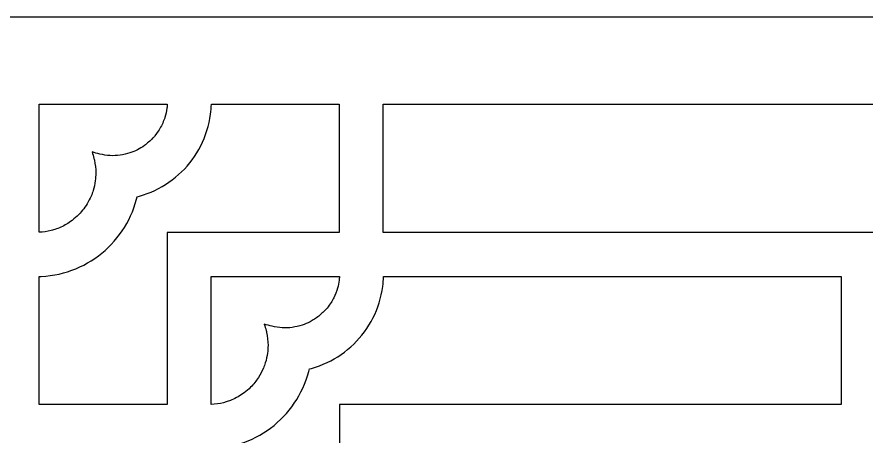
# Model space of a CAD drawing. Header units: centimetres. Extents: x -27 to -1.5, y 3.4 to 9.
# Drawn here: x -10.196 to -6.125, y 6.989 to 9.001 of the extents above; entities that cross this region are included whole.
import ezdxf

# ---------------------------------------------------------------- set-up
doc = ezdxf.new("R2010")
doc.units = ezdxf.units.CM
doc.header["$MEASUREMENT"] = 0
doc.layers.add('layer 1', color=7, linetype='Continuous')

msp = doc.modelspace()

# ---------------------------------------------------------------- linework, layer by layer
at = {"layer": 'layer 1', "color": 250}
for points, knots in [([(-26.99913, 3.42708), (-26.99913, 3.42708), (-26.99913, 9.00076), (-26.99913, 9.00076), (-26.99913, 9.00076), (-26.99913, 9.00076), (-1.49953, 9.00076), (-1.49953, 9.00076), (-1.49953, 9.00076), (-1.49953, 9.00076), (-1.49953, 3.42708), (-1.49953, 3.42708), (-1.49953, 3.42708), (-1.49953, 3.42708), (-26.99913, 3.42708), (-26.99913, 3.42708)], [0, 0, 0, 0, 0.2, 0.2, 0.2, 0.2, 0.4, 0.4, 0.4, 0.4, 0.6, 0.6, 0.6, 0.6, 1, 1, 1, 1]), ([(-9.29284, 8.43785), (-9.29284, 8.43785), (-9.29994, 8.41942), (-9.29994, 8.41942), (-9.29994, 8.41942), (-9.29994, 8.41942), (-9.30778, 8.40136), (-9.30778, 8.40136), (-9.30778, 8.40136), (-9.30778, 8.40136), (-9.31633, 8.38371), (-9.31633, 8.38371), (-9.31633, 8.38371), (-9.31633, 8.38371), (-9.32559, 8.36646), (-9.32559, 8.36646), (-9.32559, 8.36646), (-9.32559, 8.36646), (-9.33554, 8.34965), (-9.33554, 8.34965), (-9.33554, 8.34965), (-9.33554, 8.34965), (-9.34614, 8.3333), (-9.34614, 8.3333), (-9.34614, 8.3333), (-9.34614, 8.3333), (-9.3574, 8.31742), (-9.3574, 8.31742), (-9.3574, 8.31742), (-9.3574, 8.31742), (-9.36928, 8.30202), (-9.36928, 8.30202), (-9.36928, 8.30202), (-9.36928, 8.30202), (-9.38177, 8.28714), (-9.38177, 8.28714), (-9.38177, 8.28714), (-9.38177, 8.28714), (-9.39485, 8.27278), (-9.39485, 8.27278), (-9.39485, 8.27278), (-9.39485, 8.27278), (-9.4085, 8.25898), (-9.4085, 8.25898), (-9.4085, 8.25898), (-9.4085, 8.25898), (-9.4227, 8.24573), (-9.4227, 8.24573), (-9.4227, 8.24573), (-9.4227, 8.24573), (-9.43743, 8.23308), (-9.43743, 8.23308), (-9.43743, 8.23308), (-9.43743, 8.23308), (-9.45268, 8.22102), (-9.45268, 8.22102), (-9.45268, 8.22102), (-9.45268, 8.22102), (-9.46842, 8.20958), (-9.46842, 8.20958), (-9.46842, 8.20958), (-9.46842, 8.20958), (-9.48465, 8.19879), (-9.48465, 8.19879), (-9.48465, 8.19879), (-9.48465, 8.19879), (-9.50133, 8.18865), (-9.50133, 8.18865), (-9.50133, 8.18865), (-9.50133, 8.18865), (-9.51845, 8.1792), (-9.51845, 8.1792), (-9.51845, 8.1792), (-9.51845, 8.1792), (-9.53599, 8.17044), (-9.53599, 8.17044), (-9.53599, 8.17044), (-9.53599, 8.17044), (-9.55394, 8.16239), (-9.55394, 8.16239), (-9.55394, 8.16239), (-9.55394, 8.16239), (-9.57227, 8.15508), (-9.57227, 8.15508), (-9.57227, 8.15508), (-9.57227, 8.15508), (-9.59096, 8.14852), (-9.59096, 8.14852), (-9.59096, 8.14852), (-9.59096, 8.14852), (-9.61, 8.14275), (-9.61, 8.14275), (-9.61, 8.14275), (-9.61, 8.14275), (-9.62098, 8.13991), (-9.62098, 8.13991), (-9.62098, 8.13991), (-9.62098, 8.13991), (-9.62392, 8.12762), (-9.62392, 8.12762), (-9.62392, 8.12762), (-9.62392, 8.12762), (-9.62974, 8.10725), (-9.62974, 8.10725), (-9.62974, 8.10725), (-9.62974, 8.10725), (-9.63641, 8.08724), (-9.63641, 8.08724), (-9.63641, 8.08724), (-9.63641, 8.08724), (-9.64389, 8.06761), (-9.64389, 8.06761), (-9.64389, 8.06761), (-9.64389, 8.06761), (-9.65218, 8.04839), (-9.65218, 8.04839), (-9.65218, 8.04839), (-9.65218, 8.04839), (-9.66124, 8.0296), (-9.66124, 8.0296), (-9.66124, 8.0296), (-9.66124, 8.0296), (-9.67106, 8.01125), (-9.67106, 8.01125), (-9.67106, 8.01125), (-9.67106, 8.01125), (-9.68162, 7.99337), (-9.68162, 7.99337), (-9.68162, 7.99337), (-9.68162, 7.99337), (-9.69289, 7.97599), (-9.69289, 7.97599), (-9.69289, 7.97599), (-9.69289, 7.97599), (-9.70486, 7.9591), (-9.70486, 7.9591), (-9.70486, 7.9591), (-9.70486, 7.9591), (-9.71751, 7.94276), (-9.71751, 7.94276), (-9.71751, 7.94276), (-9.71751, 7.94276), (-9.73081, 7.92695), (-9.73081, 7.92695), (-9.73081, 7.92695), (-9.73081, 7.92695), (-9.74474, 7.91172), (-9.74474, 7.91172), (-9.74474, 7.91172), (-9.74474, 7.91172), (-9.75929, 7.89708), (-9.75929, 7.89708), (-9.75929, 7.89708), (-9.75929, 7.89708), (-9.77444, 7.88305), (-9.77444, 7.88305), (-9.77444, 7.88305), (-9.77444, 7.88305), (-9.79015, 7.86964), (-9.79015, 7.86964), (-9.79015, 7.86964), (-9.79015, 7.86964), (-9.80642, 7.8569), (-9.80642, 7.8569), (-9.80642, 7.8569), (-9.80642, 7.8569), (-9.82322, 7.84482), (-9.82322, 7.84482), (-9.82322, 7.84482), (-9.82322, 7.84482), (-9.84053, 7.83344), (-9.84053, 7.83344), (-9.84053, 7.83344), (-9.84053, 7.83344), (-9.85834, 7.82277), (-9.85834, 7.82277), (-9.85834, 7.82277), (-9.85834, 7.82277), (-9.87661, 7.81284), (-9.87661, 7.81284), (-9.87661, 7.81284), (-9.87661, 7.81284), (-9.89534, 7.80366), (-9.89534, 7.80366), (-9.89534, 7.80366), (-9.89534, 7.80366), (-9.91449, 7.79526), (-9.91449, 7.79526), (-9.91449, 7.79526), (-9.91449, 7.79526), (-9.93406, 7.78764), (-9.93406, 7.78764), (-9.93406, 7.78764), (-9.93406, 7.78764), (-9.95401, 7.78086), (-9.95401, 7.78086), (-9.95401, 7.78086), (-9.95401, 7.78086), (-9.97433, 7.7749), (-9.97433, 7.7749), (-9.97433, 7.7749), (-9.97433, 7.7749), (-9.995, 7.76981), (-9.995, 7.76981), (-9.995, 7.76981), (-9.995, 7.76981), (-10.01599, 7.7656), (-10.01599, 7.7656), (-10.01599, 7.7656), (-10.01599, 7.7656), (-10.03728, 7.76228), (-10.03728, 7.76228), (-10.03728, 7.76228), (-10.03728, 7.76228), (-10.05887, 7.75989), (-10.05887, 7.75989), (-10.05887, 7.75989), (-10.05887, 7.75989), (-10.0807, 7.75844), (-10.0807, 7.75844), (-10.0807, 7.75844), (-10.0807, 7.75844), (-10.09091, 7.75822), (-10.09091, 7.75822), (-10.09091, 7.75822), (-10.09091, 7.75822), (-10.09091, 7.14462), (-10.09091, 7.14462), (-10.09091, 7.14462), (-10.09091, 7.14462), (-9.4772, 7.14462), (-9.4772, 7.14462), (-9.4772, 7.14462), (-9.4772, 7.14462), (-9.4772, 7.96902), (-9.4772, 7.96902), (-9.4772, 7.96902), (-9.4772, 7.96902), (-8.65312, 7.96902), (-8.65312, 7.96902), (-8.65312, 7.96902), (-8.65312, 7.96902), (-8.65312, 8.58274), (-8.65312, 8.58274), (-8.65312, 8.58274), (-8.65312, 8.58274), (-9.26535, 8.58274), (-9.26535, 8.58274), (-9.26535, 8.58274), (-9.26572, 8.56671), (-9.26738, 8.55092), (-9.26914, 8.53502), (-9.26914, 8.53502), (-9.26914, 8.53502), (-9.27225, 8.51498), (-9.27225, 8.51498), (-9.27225, 8.51498), (-9.27225, 8.51498), (-9.27619, 8.49523), (-9.27619, 8.49523), (-9.27619, 8.49523), (-9.27619, 8.49523), (-9.28095, 8.47578), (-9.28095, 8.47578), (-9.28095, 8.47578), (-9.28095, 8.47578), (-9.2865, 8.45664), (-9.2865, 8.45664), (-9.2865, 8.45664), (-9.2865, 8.45664), (-9.29284, 8.43785), (-9.29284, 8.43785)], [0, 0, 0, 0, 0.0144928, 0.0144928, 0.0144928, 0.0144928, 0.0289855, 0.0289855, 0.0289855, 0.0289855, 0.0434783, 0.0434783, 0.0434783, 0.0434783, 0.057971, 0.057971, 0.057971, 0.057971, 0.0724638, 0.0724638, 0.0724638, 0.0724638, 0.0869565, 0.0869565, 0.0869565, 0.0869565, 0.1014493, 0.1014493, 0.1014493, 0.1014493, 0.115942, 0.115942, 0.115942, 0.115942, 0.1304348, 0.1304348, 0.1304348, 0.1304348, 0.1449275, 0.1449275, 0.1449275, 0.1449275, 0.1594203, 0.1594203, 0.1594203, 0.1594203, 0.173913, 0.173913, 0.173913, 0.173913, 0.1884058, 0.1884058, 0.1884058, 0.1884058, 0.2028986, 0.2028986, 0.2028986, 0.2028986, 0.2173913, 0.2173913, 0.2173913, 0.2173913, 0.2318841, 0.2318841, 0.2318841, 0.2318841, 0.2463768, 0.2463768, 0.2463768, 0.2463768, 0.2608696, 0.2608696, 0.2608696, 0.2608696, 0.2753623, 0.2753623, 0.2753623, 0.2753623, 0.2898551, 0.2898551, 0.2898551, 0.2898551, 0.3043478, 0.3043478, 0.3043478, 0.3043478, 0.3188406, 0.3188406, 0.3188406, 0.3188406, 0.3333333, 0.3333333, 0.3333333, 0.3333333, 0.3478261, 0.3478261, 0.3478261, 0.3478261, 0.3623188, 0.3623188, 0.3623188, 0.3623188, 0.3768116, 0.3768116, 0.3768116, 0.3768116, 0.3913043, 0.3913043, 0.3913043, 0.3913043, 0.4057971, 0.4057971, 0.4057971, 0.4057971, 0.4202899, 0.4202899, 0.4202899, 0.4202899, 0.4347826, 0.4347826, 0.4347826, 0.4347826, 0.4492754, 0.4492754, 0.4492754, 0.4492754, 0.4637681, 0.4637681, 0.4637681, 0.4637681, 0.4782609, 0.4782609, 0.4782609, 0.4782609, 0.4927536, 0.4927536, 0.4927536, 0.4927536, 0.5072464, 0.5072464, 0.5072464, 0.5072464, 0.5217391, 0.5217391, 0.5217391, 0.5217391, 0.5362319, 0.5362319, 0.5362319, 0.5362319, 0.5507246, 0.5507246, 0.5507246, 0.5507246, 0.5652174, 0.5652174, 0.5652174, 0.5652174, 0.5797101, 0.5797101, 0.5797101, 0.5797101, 0.5942029, 0.5942029, 0.5942029, 0.5942029, 0.6086957, 0.6086957, 0.6086957, 0.6086957, 0.6231884, 0.6231884, 0.6231884, 0.6231884, 0.6376812, 0.6376812, 0.6376812, 0.6376812, 0.6521739, 0.6521739, 0.6521739, 0.6521739, 0.6666667, 0.6666667, 0.6666667, 0.6666667, 0.6811594, 0.6811594, 0.6811594, 0.6811594, 0.6956522, 0.6956522, 0.6956522, 0.6956522, 0.7101449, 0.7101449, 0.7101449, 0.7101449, 0.7246377, 0.7246377, 0.7246377, 0.7246377, 0.7391304, 0.7391304, 0.7391304, 0.7391304, 0.7536232, 0.7536232, 0.7536232, 0.7536232, 0.7681159, 0.7681159, 0.7681159, 0.7681159, 0.7826087, 0.7826087, 0.7826087, 0.7826087, 0.7971014, 0.7971014, 0.7971014, 0.7971014, 0.8115942, 0.8115942, 0.8115942, 0.8115942, 0.826087, 0.826087, 0.826087, 0.826087, 0.8405797, 0.8405797, 0.8405797, 0.8405797, 0.8550725, 0.8550725, 0.8550725, 0.8550725, 0.8695652, 0.8695652, 0.8695652, 0.8695652, 0.884058, 0.884058, 0.884058, 0.884058, 0.8985507, 0.8985507, 0.8985507, 0.8985507, 0.9130435, 0.9130435, 0.9130435, 0.9130435, 0.9275362, 0.9275362, 0.9275362, 0.9275362, 0.942029, 0.942029, 0.942029, 0.942029, 0.9565217, 0.9565217, 0.9565217, 0.9565217, 0.9710145, 0.9710145, 0.9710145, 0.9710145, 1, 1, 1, 1]), ([(-10.02226, 7.98095), (-10.01231, 7.98409), (-10.00253, 7.98754), (-9.99282, 7.99134), (-9.99282, 7.99134), (-9.9745, 7.99971), (-9.95714, 8.00941), (-9.94044, 8.02067), (-9.94044, 8.02067), (-9.92883, 8.0286), (-9.91821, 8.03784), (-9.90784, 8.04732), (-9.90784, 8.04732), (-9.89862, 8.05586), (-9.89039, 8.06533), (-9.88247, 8.07508), (-9.88247, 8.07508), (-9.87441, 8.08512), (-9.86694, 8.09554), (-9.85996, 8.10636), (-9.85996, 8.10636), (-9.85312, 8.1183), (-9.84687, 8.1305), (-9.84115, 8.14301), (-9.84115, 8.14301), (-9.8377, 8.15181), (-9.83457, 8.16069), (-9.83178, 8.16973), (-9.83178, 8.16973), (-9.82722, 8.18486), (-9.82317, 8.20062), (-9.82139, 8.21635), (-9.82139, 8.21635), (-9.82006, 8.22852), (-9.81921, 8.24071), (-9.8189, 8.25296), (-9.8189, 8.25296), (-9.81947, 8.27388), (-9.82174, 8.29445), (-9.82592, 8.31497), (-9.82592, 8.31497), (-9.82653, 8.31787), (-9.82716, 8.32078), (-9.82783, 8.32368), (-9.82783, 8.32368), (-9.83076, 8.33394), (-9.83399, 8.34414), (-9.83709, 8.35436), (-9.83709, 8.35436), (-9.82445, 8.35089), (-9.81184, 8.3472), (-9.79909, 8.34417), (-9.79909, 8.34417), (-9.78307, 8.34046), (-9.76698, 8.33809), (-9.75061, 8.33677), (-9.75061, 8.33677), (-9.73462, 8.33643), (-9.71834, 8.33656), (-9.7025, 8.3389), (-9.7025, 8.3389), (-9.68649, 8.34138), (-9.67092, 8.34495), (-9.65545, 8.34974), (-9.65545, 8.34974), (-9.64305, 8.35368), (-9.63122, 8.35905), (-9.61955, 8.36475), (-9.61955, 8.36475), (-9.60794, 8.37048), (-9.59707, 8.3776), (-9.58653, 8.38511), (-9.58653, 8.38511), (-9.57212, 8.3956), (-9.55902, 8.40711), (-9.54665, 8.41993), (-9.54665, 8.41993), (-9.543, 8.42379), (-9.53943, 8.42772), (-9.53594, 8.43172), (-9.53594, 8.43172), (-9.53594, 8.43172), (-9.51955, 8.45385), (-9.51955, 8.45385), (-9.51955, 8.45385), (-9.50895, 8.47074), (-9.50006, 8.48814), (-9.49275, 8.5067), (-9.49275, 8.5067), (-9.49104, 8.51116), (-9.4894, 8.51564), (-9.48785, 8.52016), (-9.48785, 8.52016), (-9.48373, 8.53476), (-9.47998, 8.54982), (-9.47832, 8.56492), (-9.47832, 8.56492), (-9.47772, 8.57085), (-9.47721, 8.57678), (-9.47691, 8.58274), (-9.47691, 8.58274), (-9.47691, 8.58274), (-10.09091, 8.58274), (-10.09091, 8.58274), (-10.09091, 8.58274), (-10.09091, 8.58274), (-10.09091, 7.96958), (-10.09091, 7.96958), (-10.09091, 7.96958), (-10.071, 7.97073), (-10.05153, 7.9736), (-10.0321, 7.97802), (-10.0321, 7.97802), (-10.02881, 7.97897), (-10.02553, 7.97995), (-10.02226, 7.98095)], [0, 0, 0, 0, 0.0333333, 0.0333333, 0.0333333, 0.0333333, 0.0666667, 0.0666667, 0.0666667, 0.0666667, 0.1, 0.1, 0.1, 0.1, 0.1333333, 0.1333333, 0.1333333, 0.1333333, 0.1666667, 0.1666667, 0.1666667, 0.1666667, 0.2, 0.2, 0.2, 0.2, 0.2333333, 0.2333333, 0.2333333, 0.2333333, 0.2666667, 0.2666667, 0.2666667, 0.2666667, 0.3, 0.3, 0.3, 0.3, 0.3333333, 0.3333333, 0.3333333, 0.3333333, 0.3666667, 0.3666667, 0.3666667, 0.3666667, 0.4, 0.4, 0.4, 0.4, 0.4333333, 0.4333333, 0.4333333, 0.4333333, 0.4666667, 0.4666667, 0.4666667, 0.4666667, 0.5, 0.5, 0.5, 0.5, 0.5333333, 0.5333333, 0.5333333, 0.5333333, 0.5666667, 0.5666667, 0.5666667, 0.5666667, 0.6, 0.6, 0.6, 0.6, 0.6333333, 0.6333333, 0.6333333, 0.6333333, 0.6666667, 0.6666667, 0.6666667, 0.6666667, 0.7, 0.7, 0.7, 0.7, 0.7333333, 0.7333333, 0.7333333, 0.7333333, 0.7666667, 0.7666667, 0.7666667, 0.7666667, 0.8, 0.8, 0.8, 0.8, 0.8333333, 0.8333333, 0.8333333, 0.8333333, 0.8666667, 0.8666667, 0.8666667, 0.8666667, 0.9, 0.9, 0.9, 0.9, 0.9333333, 0.9333333, 0.9333333, 0.9333333, 1, 1, 1, 1]), ([(-3.84608, 8.58274), (-3.84608, 8.58274), (-8.44204, 8.58274), (-8.44204, 8.58274), (-8.44204, 8.58274), (-8.44204, 8.58274), (-8.44204, 7.96902), (-8.44204, 7.96902), (-8.44204, 7.96902), (-8.44204, 7.96902), (-3.84608, 7.96902), (-3.84608, 7.96902), (-3.84608, 7.96902), (-3.84608, 7.96902), (-3.84608, 8.58274), (-3.84608, 8.58274)], [0, 0, 0, 0, 0.2, 0.2, 0.2, 0.2, 0.4, 0.4, 0.4, 0.4, 0.6, 0.6, 0.6, 0.6, 1, 1, 1, 1]), ([(-8.46806, 7.61307), (-8.46806, 7.61307), (-8.47515, 7.59464), (-8.47515, 7.59464), (-8.47515, 7.59464), (-8.47515, 7.59464), (-8.48299, 7.57658), (-8.48299, 7.57658), (-8.48299, 7.57658), (-8.48299, 7.57658), (-8.49155, 7.55892), (-8.49155, 7.55892), (-8.49155, 7.55892), (-8.49155, 7.55892), (-8.50081, 7.54167), (-8.50081, 7.54167), (-8.50081, 7.54167), (-8.50081, 7.54167), (-8.51075, 7.52487), (-8.51075, 7.52487), (-8.51075, 7.52487), (-8.51075, 7.52487), (-8.52136, 7.50851), (-8.52136, 7.50851), (-8.52136, 7.50851), (-8.52136, 7.50851), (-8.53262, 7.49263), (-8.53262, 7.49263), (-8.53262, 7.49263), (-8.53262, 7.49263), (-8.5445, 7.47724), (-8.5445, 7.47724), (-8.5445, 7.47724), (-8.5445, 7.47724), (-8.55698, 7.46236), (-8.55698, 7.46236), (-8.55698, 7.46236), (-8.55698, 7.46236), (-8.57006, 7.448), (-8.57006, 7.448), (-8.57006, 7.448), (-8.57006, 7.448), (-8.58371, 7.4342), (-8.58371, 7.4342), (-8.58371, 7.4342), (-8.58371, 7.4342), (-8.59792, 7.42095), (-8.59792, 7.42095), (-8.59792, 7.42095), (-8.59792, 7.42095), (-8.61265, 7.40829), (-8.61265, 7.40829), (-8.61265, 7.40829), (-8.61265, 7.40829), (-8.6279, 7.39623), (-8.6279, 7.39623), (-8.6279, 7.39623), (-8.6279, 7.39623), (-8.64364, 7.3848), (-8.64364, 7.3848), (-8.64364, 7.3848), (-8.64364, 7.3848), (-8.65987, 7.37401), (-8.65987, 7.37401), (-8.65987, 7.37401), (-8.65987, 7.37401), (-8.67655, 7.36387), (-8.67655, 7.36387), (-8.67655, 7.36387), (-8.67655, 7.36387), (-8.69366, 7.35441), (-8.69366, 7.35441), (-8.69366, 7.35441), (-8.69366, 7.35441), (-8.71121, 7.34566), (-8.71121, 7.34566), (-8.71121, 7.34566), (-8.71121, 7.34566), (-8.72915, 7.3376), (-8.72915, 7.3376), (-8.72915, 7.3376), (-8.72915, 7.3376), (-8.74748, 7.3303), (-8.74748, 7.3303), (-8.74748, 7.3303), (-8.74748, 7.3303), (-8.76618, 7.32374), (-8.76618, 7.32374), (-8.76618, 7.32374), (-8.76618, 7.32374), (-8.78521, 7.31796), (-8.78521, 7.31796), (-8.78521, 7.31796), (-8.78521, 7.31796), (-8.79619, 7.31513), (-8.79619, 7.31513), (-8.79619, 7.31513), (-8.79619, 7.31513), (-8.79913, 7.30284), (-8.79913, 7.30284), (-8.79913, 7.30284), (-8.79913, 7.30284), (-8.80496, 7.28247), (-8.80496, 7.28247), (-8.80496, 7.28247), (-8.80496, 7.28247), (-8.81162, 7.26245), (-8.81162, 7.26245), (-8.81162, 7.26245), (-8.81162, 7.26245), (-8.81911, 7.24283), (-8.81911, 7.24283), (-8.81911, 7.24283), (-8.81911, 7.24283), (-8.82739, 7.22361), (-8.82739, 7.22361), (-8.82739, 7.22361), (-8.82739, 7.22361), (-8.83646, 7.20481), (-8.83646, 7.20481), (-8.83646, 7.20481), (-8.83646, 7.20481), (-8.84628, 7.18647), (-8.84628, 7.18647), (-8.84628, 7.18647), (-8.84628, 7.18647), (-8.85684, 7.16859), (-8.85684, 7.16859), (-8.85684, 7.16859), (-8.85684, 7.16859), (-8.86811, 7.1512), (-8.86811, 7.1512), (-8.86811, 7.1512), (-8.86811, 7.1512), (-8.88008, 7.13432), (-8.88008, 7.13432), (-8.88008, 7.13432), (-8.88008, 7.13432), (-8.89273, 7.11797), (-8.89273, 7.11797), (-8.89273, 7.11797), (-8.89273, 7.11797), (-8.90603, 7.10217), (-8.90603, 7.10217), (-8.90603, 7.10217), (-8.90603, 7.10217), (-8.91996, 7.08693), (-8.91996, 7.08693), (-8.91996, 7.08693), (-8.91996, 7.08693), (-8.93451, 7.07229), (-8.93451, 7.07229), (-8.93451, 7.07229), (-8.93451, 7.07229), (-8.94966, 7.05826), (-8.94966, 7.05826), (-8.94966, 7.05826), (-8.94966, 7.05826), (-8.96537, 7.04486), (-8.96537, 7.04486), (-8.96537, 7.04486), (-8.96537, 7.04486), (-8.98164, 7.03212), (-8.98164, 7.03212), (-8.98164, 7.03212), (-8.98164, 7.03212), (-8.99844, 7.02004), (-8.99844, 7.02004), (-8.99844, 7.02004), (-8.99844, 7.02004), (-9.01575, 7.00866), (-9.01575, 7.00866), (-9.01575, 7.00866), (-9.01575, 7.00866), (-9.03356, 6.99799), (-9.03356, 6.99799), (-9.03356, 6.99799), (-9.03356, 6.99799), (-9.05182, 6.98806), (-9.05182, 6.98806), (-9.05182, 6.98806), (-9.05182, 6.98806), (-9.07055, 6.97887), (-9.07055, 6.97887), (-9.07055, 6.97887), (-9.07055, 6.97887), (-9.08971, 6.97047), (-9.08971, 6.97047), (-9.08971, 6.97047), (-9.08971, 6.97047), (-9.10927, 6.96286), (-9.10927, 6.96286), (-9.10927, 6.96286), (-9.10927, 6.96286), (-9.12922, 6.95607), (-9.12922, 6.95607), (-9.12922, 6.95607), (-9.12922, 6.95607), (-9.14955, 6.95012), (-9.14955, 6.95012), (-9.14955, 6.95012), (-9.14955, 6.95012), (-9.17021, 6.94502), (-9.17021, 6.94502), (-9.17021, 6.94502), (-9.17021, 6.94502), (-9.19121, 6.94081), (-9.19121, 6.94081), (-9.19121, 6.94081), (-9.19121, 6.94081), (-9.2125, 6.9375), (-9.2125, 6.9375), (-9.2125, 6.9375), (-9.2125, 6.9375), (-9.23408, 6.93511), (-9.23408, 6.93511), (-9.23408, 6.93511), (-9.23408, 6.93511), (-9.25592, 6.93366), (-9.25592, 6.93366), (-9.25592, 6.93366), (-9.25592, 6.93366), (-9.26612, 6.93343), (-9.26612, 6.93343), (-9.26612, 6.93343), (-9.26612, 6.93343), (-9.26612, 6.31946), (-9.26612, 6.31946), (-9.26612, 6.31946), (-9.26612, 6.31946), (-8.65241, 6.31946), (-8.65241, 6.31946), (-8.65241, 6.31946), (-8.65241, 6.31946), (-8.65241, 7.14424), (-8.65241, 7.14424), (-8.65241, 7.14424), (-8.65241, 7.14424), (-6.24911, 7.14424), (-6.24911, 7.14424), (-6.24911, 7.14424), (-6.24911, 7.14424), (-6.24911, 7.75796), (-6.24911, 7.75796), (-6.24911, 7.75796), (-6.24911, 7.75796), (-8.44057, 7.75796), (-8.44057, 7.75796), (-8.44057, 7.75796), (-8.44094, 7.74193), (-8.44259, 7.72614), (-8.44436, 7.71023), (-8.44436, 7.71023), (-8.44436, 7.71023), (-8.44747, 7.6902), (-8.44747, 7.6902), (-8.44747, 7.6902), (-8.44747, 7.6902), (-8.4514, 7.67045), (-8.4514, 7.67045), (-8.4514, 7.67045), (-8.4514, 7.67045), (-8.45616, 7.65099), (-8.45616, 7.65099), (-8.45616, 7.65099), (-8.45616, 7.65099), (-8.46172, 7.63186), (-8.46172, 7.63186), (-8.46172, 7.63186), (-8.46172, 7.63186), (-8.46806, 7.61307), (-8.46806, 7.61307)], [0, 0, 0, 0, 0.0144928, 0.0144928, 0.0144928, 0.0144928, 0.0289855, 0.0289855, 0.0289855, 0.0289855, 0.0434783, 0.0434783, 0.0434783, 0.0434783, 0.057971, 0.057971, 0.057971, 0.057971, 0.0724638, 0.0724638, 0.0724638, 0.0724638, 0.0869565, 0.0869565, 0.0869565, 0.0869565, 0.1014493, 0.1014493, 0.1014493, 0.1014493, 0.115942, 0.115942, 0.115942, 0.115942, 0.1304348, 0.1304348, 0.1304348, 0.1304348, 0.1449275, 0.1449275, 0.1449275, 0.1449275, 0.1594203, 0.1594203, 0.1594203, 0.1594203, 0.173913, 0.173913, 0.173913, 0.173913, 0.1884058, 0.1884058, 0.1884058, 0.1884058, 0.2028986, 0.2028986, 0.2028986, 0.2028986, 0.2173913, 0.2173913, 0.2173913, 0.2173913, 0.2318841, 0.2318841, 0.2318841, 0.2318841, 0.2463768, 0.2463768, 0.2463768, 0.2463768, 0.2608696, 0.2608696, 0.2608696, 0.2608696, 0.2753623, 0.2753623, 0.2753623, 0.2753623, 0.2898551, 0.2898551, 0.2898551, 0.2898551, 0.3043478, 0.3043478, 0.3043478, 0.3043478, 0.3188406, 0.3188406, 0.3188406, 0.3188406, 0.3333333, 0.3333333, 0.3333333, 0.3333333, 0.3478261, 0.3478261, 0.3478261, 0.3478261, 0.3623188, 0.3623188, 0.3623188, 0.3623188, 0.3768116, 0.3768116, 0.3768116, 0.3768116, 0.3913043, 0.3913043, 0.3913043, 0.3913043, 0.4057971, 0.4057971, 0.4057971, 0.4057971, 0.4202899, 0.4202899, 0.4202899, 0.4202899, 0.4347826, 0.4347826, 0.4347826, 0.4347826, 0.4492754, 0.4492754, 0.4492754, 0.4492754, 0.4637681, 0.4637681, 0.4637681, 0.4637681, 0.4782609, 0.4782609, 0.4782609, 0.4782609, 0.4927536, 0.4927536, 0.4927536, 0.4927536, 0.5072464, 0.5072464, 0.5072464, 0.5072464, 0.5217391, 0.5217391, 0.5217391, 0.5217391, 0.5362319, 0.5362319, 0.5362319, 0.5362319, 0.5507246, 0.5507246, 0.5507246, 0.5507246, 0.5652174, 0.5652174, 0.5652174, 0.5652174, 0.5797101, 0.5797101, 0.5797101, 0.5797101, 0.5942029, 0.5942029, 0.5942029, 0.5942029, 0.6086957, 0.6086957, 0.6086957, 0.6086957, 0.6231884, 0.6231884, 0.6231884, 0.6231884, 0.6376812, 0.6376812, 0.6376812, 0.6376812, 0.6521739, 0.6521739, 0.6521739, 0.6521739, 0.6666667, 0.6666667, 0.6666667, 0.6666667, 0.6811594, 0.6811594, 0.6811594, 0.6811594, 0.6956522, 0.6956522, 0.6956522, 0.6956522, 0.7101449, 0.7101449, 0.7101449, 0.7101449, 0.7246377, 0.7246377, 0.7246377, 0.7246377, 0.7391304, 0.7391304, 0.7391304, 0.7391304, 0.7536232, 0.7536232, 0.7536232, 0.7536232, 0.7681159, 0.7681159, 0.7681159, 0.7681159, 0.7826087, 0.7826087, 0.7826087, 0.7826087, 0.7971014, 0.7971014, 0.7971014, 0.7971014, 0.8115942, 0.8115942, 0.8115942, 0.8115942, 0.826087, 0.826087, 0.826087, 0.826087, 0.8405797, 0.8405797, 0.8405797, 0.8405797, 0.8550725, 0.8550725, 0.8550725, 0.8550725, 0.8695652, 0.8695652, 0.8695652, 0.8695652, 0.884058, 0.884058, 0.884058, 0.884058, 0.8985507, 0.8985507, 0.8985507, 0.8985507, 0.9130435, 0.9130435, 0.9130435, 0.9130435, 0.9275362, 0.9275362, 0.9275362, 0.9275362, 0.942029, 0.942029, 0.942029, 0.942029, 0.9565217, 0.9565217, 0.9565217, 0.9565217, 0.9710145, 0.9710145, 0.9710145, 0.9710145, 1, 1, 1, 1]), ([(-9.18999, 7.15858), (-9.18259, 7.16106), (-9.17528, 7.16372), (-9.16803, 7.16656), (-9.16803, 7.16656), (-9.14709, 7.17613), (-9.12743, 7.18744), (-9.10864, 7.20075), (-9.10864, 7.20075), (-9.09786, 7.20929), (-9.08752, 7.21825), (-9.07753, 7.22772), (-9.07753, 7.22772), (-9.06367, 7.24234), (-9.05117, 7.25779), (-9.03986, 7.27446), (-9.03986, 7.27446), (-9.03065, 7.28818), (-9.02323, 7.30322), (-9.01636, 7.31823), (-9.01636, 7.31823), (-9.01292, 7.32703), (-9.00979, 7.33591), (-9.007, 7.34495), (-9.007, 7.34495), (-9.00243, 7.36008), (-8.9984, 7.37583), (-8.99661, 7.39156), (-8.99661, 7.39156), (-8.99528, 7.40373), (-8.99443, 7.41592), (-8.99411, 7.42817), (-8.99411, 7.42817), (-8.9947, 7.4491), (-8.99695, 7.46965), (-9.00114, 7.49019), (-9.00114, 7.49019), (-9.00174, 7.49309), (-9.00238, 7.49599), (-9.00304, 7.49889), (-9.00304, 7.49889), (-9.00598, 7.50915), (-9.00923, 7.51937), (-9.01235, 7.52958), (-9.01235, 7.52958), (-8.9997, 7.52611), (-8.98707, 7.52242), (-8.97431, 7.51939), (-8.97431, 7.51939), (-8.95828, 7.51568), (-8.9422, 7.51331), (-8.92583, 7.51199), (-8.92583, 7.51199), (-8.90983, 7.51165), (-8.89355, 7.51177), (-8.87772, 7.51411), (-8.87772, 7.51411), (-8.8617, 7.5166), (-8.84614, 7.52017), (-8.83067, 7.52496), (-8.83067, 7.52496), (-8.81751, 7.52913), (-8.80495, 7.53493), (-8.79259, 7.54104), (-8.79259, 7.54104), (-8.78549, 7.5446), (-8.77879, 7.54885), (-8.77214, 7.55317), (-8.77214, 7.55317), (-8.75732, 7.56303), (-8.7437, 7.57387), (-8.73081, 7.58615), (-8.73081, 7.58615), (-8.72397, 7.59282), (-8.71744, 7.59974), (-8.71115, 7.60693), (-8.71115, 7.60693), (-8.70464, 7.61562), (-8.69787, 7.62402), (-8.69217, 7.63325), (-8.69217, 7.63325), (-8.68762, 7.64071), (-8.68338, 7.6483), (-8.67942, 7.6561), (-8.67942, 7.6561), (-8.6721, 7.67082), (-8.66547, 7.6863), (-8.66119, 7.70221), (-8.66119, 7.70221), (-8.65794, 7.71467), (-8.65495, 7.7273), (-8.65354, 7.74014), (-8.65354, 7.74014), (-8.65293, 7.74606), (-8.65242, 7.752), (-8.65213, 7.75796), (-8.65213, 7.75796), (-8.65213, 7.75796), (-9.26612, 7.75796), (-9.26612, 7.75796), (-9.26612, 7.75796), (-9.26612, 7.75796), (-9.26612, 7.1448), (-9.26612, 7.1448), (-9.26612, 7.1448), (-9.24622, 7.14595), (-9.22675, 7.14881), (-9.20732, 7.15324), (-9.20732, 7.15324), (-9.2015, 7.15491), (-9.19573, 7.1567), (-9.18999, 7.15858)], [0, 0, 0, 0, 0.0344828, 0.0344828, 0.0344828, 0.0344828, 0.0689655, 0.0689655, 0.0689655, 0.0689655, 0.1034483, 0.1034483, 0.1034483, 0.1034483, 0.137931, 0.137931, 0.137931, 0.137931, 0.1724138, 0.1724138, 0.1724138, 0.1724138, 0.2068966, 0.2068966, 0.2068966, 0.2068966, 0.2413793, 0.2413793, 0.2413793, 0.2413793, 0.2758621, 0.2758621, 0.2758621, 0.2758621, 0.3103448, 0.3103448, 0.3103448, 0.3103448, 0.3448276, 0.3448276, 0.3448276, 0.3448276, 0.3793103, 0.3793103, 0.3793103, 0.3793103, 0.4137931, 0.4137931, 0.4137931, 0.4137931, 0.4482759, 0.4482759, 0.4482759, 0.4482759, 0.4827586, 0.4827586, 0.4827586, 0.4827586, 0.5172414, 0.5172414, 0.5172414, 0.5172414, 0.5517241, 0.5517241, 0.5517241, 0.5517241, 0.5862069, 0.5862069, 0.5862069, 0.5862069, 0.6206897, 0.6206897, 0.6206897, 0.6206897, 0.6551724, 0.6551724, 0.6551724, 0.6551724, 0.6896552, 0.6896552, 0.6896552, 0.6896552, 0.7241379, 0.7241379, 0.7241379, 0.7241379, 0.7586207, 0.7586207, 0.7586207, 0.7586207, 0.7931034, 0.7931034, 0.7931034, 0.7931034, 0.8275862, 0.8275862, 0.8275862, 0.8275862, 0.862069, 0.862069, 0.862069, 0.862069, 0.8965517, 0.8965517, 0.8965517, 0.8965517, 0.9310345, 0.9310345, 0.9310345, 0.9310345, 1, 1, 1, 1])]:
    msp.add_open_spline(points, degree=3, knots=knots, dxfattribs=at)

doc.saveas('drawing.dxf')
